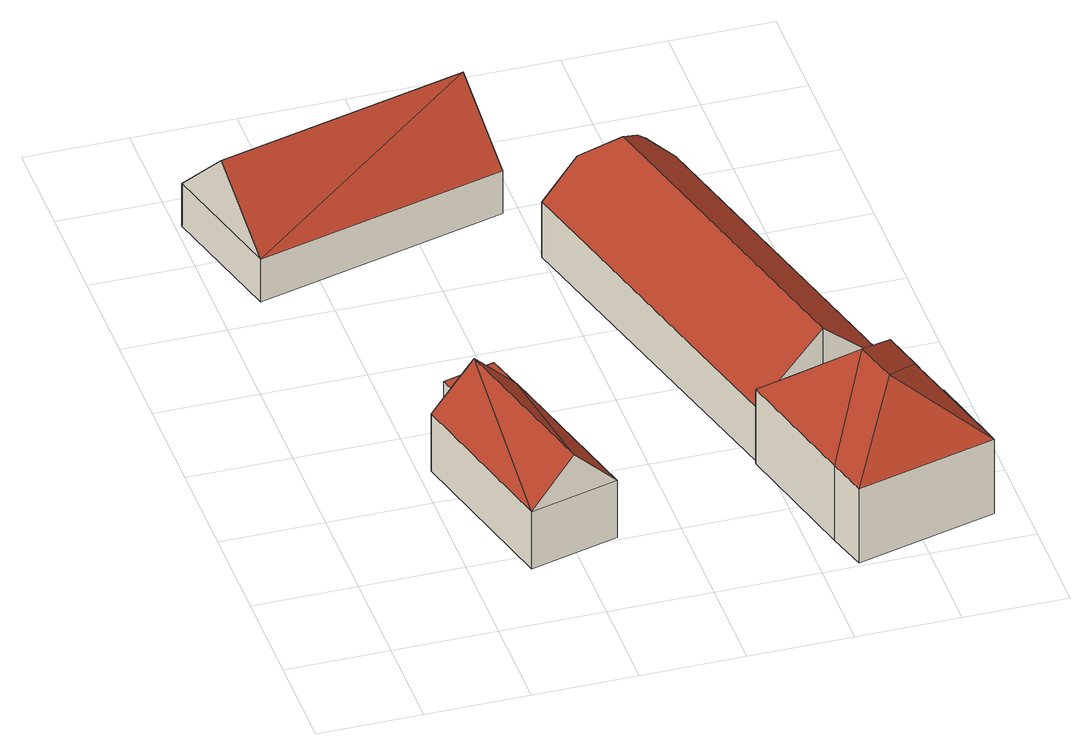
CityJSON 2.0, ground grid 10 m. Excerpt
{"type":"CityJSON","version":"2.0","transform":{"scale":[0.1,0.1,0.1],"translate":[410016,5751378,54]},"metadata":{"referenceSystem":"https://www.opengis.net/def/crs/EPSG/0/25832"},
"CityObjects":{
"building1":{"type":"Building","attributes":{"Gemeindeschluessel":"05515000","Geometrietyp2DReferenz":"3000","function":"31001_2700","roofType":"3100","measuredHeight":10.73},"geometry":[{"type":"Solid","lod":"2","boundaries":[[[[0,1,2,3]],[[4,5,1,0]],[[6,7,5,4]],[[8,9,7,6]],[[3,2,9,8]],[[10,3,8]],[[11,10,8]],[[10,11,0]],[[12,4,0,11]],[[12,6,4]],[[12,11,8,6]],[[10,0,3]],[[1,5,7,9,2]]]],"semantics":{"surfaces":[{"type":"WallSurface"},{"type":"RoofSurface"},{"type":"GroundSurface"}],"values":[[0,0,0,0,0,1,1,1,1,0,0,0,2]]}}]},
"building2":{"type":"Building","attributes":{"Gemeindeschluessel":"05515000","Geometrietyp2DReferenz":"3000","function":"31001_2700","roofType":"1000","measuredHeight":6},"geometry":[{"type":"Solid","lod":"2","boundaries":[[[[13,14,15,16]],[[17,18,14,13]],[[19,20,18,17]],[[16,15,20,19]],[[17,13,16,19]],[[14,18,20,15]]]],"semantics":{"surfaces":[{"type":"WallSurface"},{"type":"RoofSurface"},{"type":"GroundSurface"}],"values":[[0,0,0,0,1,2]]}}]},
"building3":{"type":"Building","attributes":{"Gemeindeschluessel":"05515000","Geometrietyp2DReferenz":"3000","function":"31001_2700","roofType":"3100","measuredHeight":11.42},"geometry":[{"type":"Solid","lod":"2","boundaries":[[[[21,22,23,24]],[[25,26,22,21]],[[27,28,26,25]],[[24,23,28,27]],[[21,29,25]],[[27,30,24]],[[30,29,21]],[[21,24,30]],[[27,25,29]],[[29,30,27]],[[22,26,28,23]]]],"semantics":{"surfaces":[{"type":"WallSurface"},{"type":"RoofSurface"},{"type":"GroundSurface"}],"values":[[0,0,0,0,0,0,1,1,1,1,2]]}}]},
"building4":{"type":"Building","attributes":{"Gemeindeschluessel":"05515000","Geometrietyp2DReferenz":"3000","function":"31001_1000"},"address":[{"country":"Germany","locality":"Münster","thoroughfareNumber":"818","thoroughfareName":"Albersloher Weg"}],"children":["building4-1","building4-2"]},
"building4-1":{"type":"BuildingPart","attributes":{"roofType":"3200","measuredHeight":14.08},"parents":["building4"],"geometry":[{"type":"Solid","lod":"2","boundaries":[[[[31,32,33,34]],[[35,36,32,31]],[[37,38,36,35]],[[39,40,38,37]],[[41,42,40,39]],[[43,44,42,41]],[[45,46,44,43]],[[47,48,49,46,45]],[[50,51,52]],[[53,54,50,52]],[[34,33,54,53]],[[53,55,34]],[[39,37,35,56,41]],[[52,47,45,43,55,53]],[[41,56,55,43]],[[34,55,56,31]],[[31,56,35]],[[32,36,38,40,42,44,46,49,50,54,33]],[[51,48,47,52]],[[50,49,48,51]]]],"semantics":{"surfaces":[{"type":"WallSurface"},{"type":"RoofSurface"},{"type":"GroundSurface"},{"type":"ClosureSurface"}],"values":[[0,0,0,0,0,0,0,0,0,0,0,1,1,1,1,1,1,2,0,3]]}}]},
"building4-2":{"type":"BuildingPart","attributes":{"roofType":"5000","measuredHeight":5.54},"parents":["building4"],"geometry":[{"type":"Solid","lod":"2","boundaries":[[[[57,58,49,48]],[[59,60,58,57]],[[51,50,60,59]],[[51,59,61]],[[61,59,57,62]],[[57,48,62]],[[62,48,51,61]],[[58,60,50,49]],[[50,51,48,49]]]],"semantics":{"surfaces":[{"type":"WallSurface"},{"type":"RoofSurface"},{"type":"GroundSurface"},{"type":"ClosureSurface"}],"values":[[0,0,0,0,1,1,1,2,3]]}}]},
"building5":{"type":"Building","attributes":{"Gemeindeschluessel":"05515000","Geometrietyp2DReferenz":"3000","function":"31001_2700","roofType":"9999","measuredHeight":12.01},"geometry":[{"type":"Solid","lod":"2","boundaries":[[[[63,64,65,66]],[[67,68,64,63]],[[69,70,68,67]],[[71,72,70,69]],[[73,74,72,71]],[[75,76,74,73]],[[77,78,76,75]],[[66,65,78,77]],[[71,79,73]],[[69,67,63,79,71]],[[66,77,75,73,79,63]],[[64,68,70,72,74,76,78,65]]]],"semantics":{"surfaces":[{"type":"WallSurface"},{"type":"RoofSurface"},{"type":"GroundSurface"}],"values":[[0,0,0,0,0,0,0,0,1,1,1,2]]}}]}
},
"vertices":[
[155,80,69],[155,80,6],[241,103,6],[241,103,69],[112,246,69],[112,246,6],[147,254,69],[147,254,6],[198,268,69],[198,268,6],[198,92,114],[155,256,114],[147,254,106],
[137,291,68],[137,291,8],[147,254,8],[147,254,68],[188,305,68],[188,305,8],[198,268,68],[198,268,8],
[248,717,59],[248,717,12],[4,653,12],[4,653,59],[282,588,59],[282,588,12],[38,524,59],[38,524,12],[265,653,126],[21,589,126],
[425,43,88],[425,43,6],[436,4,6],[436,4,88],[391,173,88],[391,173,6],[392,173,88],[392,173,6],[526,209,88],[526,209,6],[527,210,88],[527,210,6],[538,170,87],[538,170,6],[540,163,87],[540,163,6],[539,163,88],[539,163,54],[539,163,6],[559,88,6],[559,88,54],[559,88,88],[572,40,88],[572,40,6],[488,83,147],[476,127,147],
[564,168,54],[564,168,6],[583,94,54],[583,94,6],[571,91,61],[555,153,61],
[459,191,128],[459,191,8],[526,209,8],[526,209,65],[392,173,68],[392,173,8],[298,521,69],[298,521,8],[335,535,102],[335,535,8],[398,558,95],[398,558,8],[407,562,87],[407,562,8],[433,557,65],[433,557,8],[372,517,128]
]}
